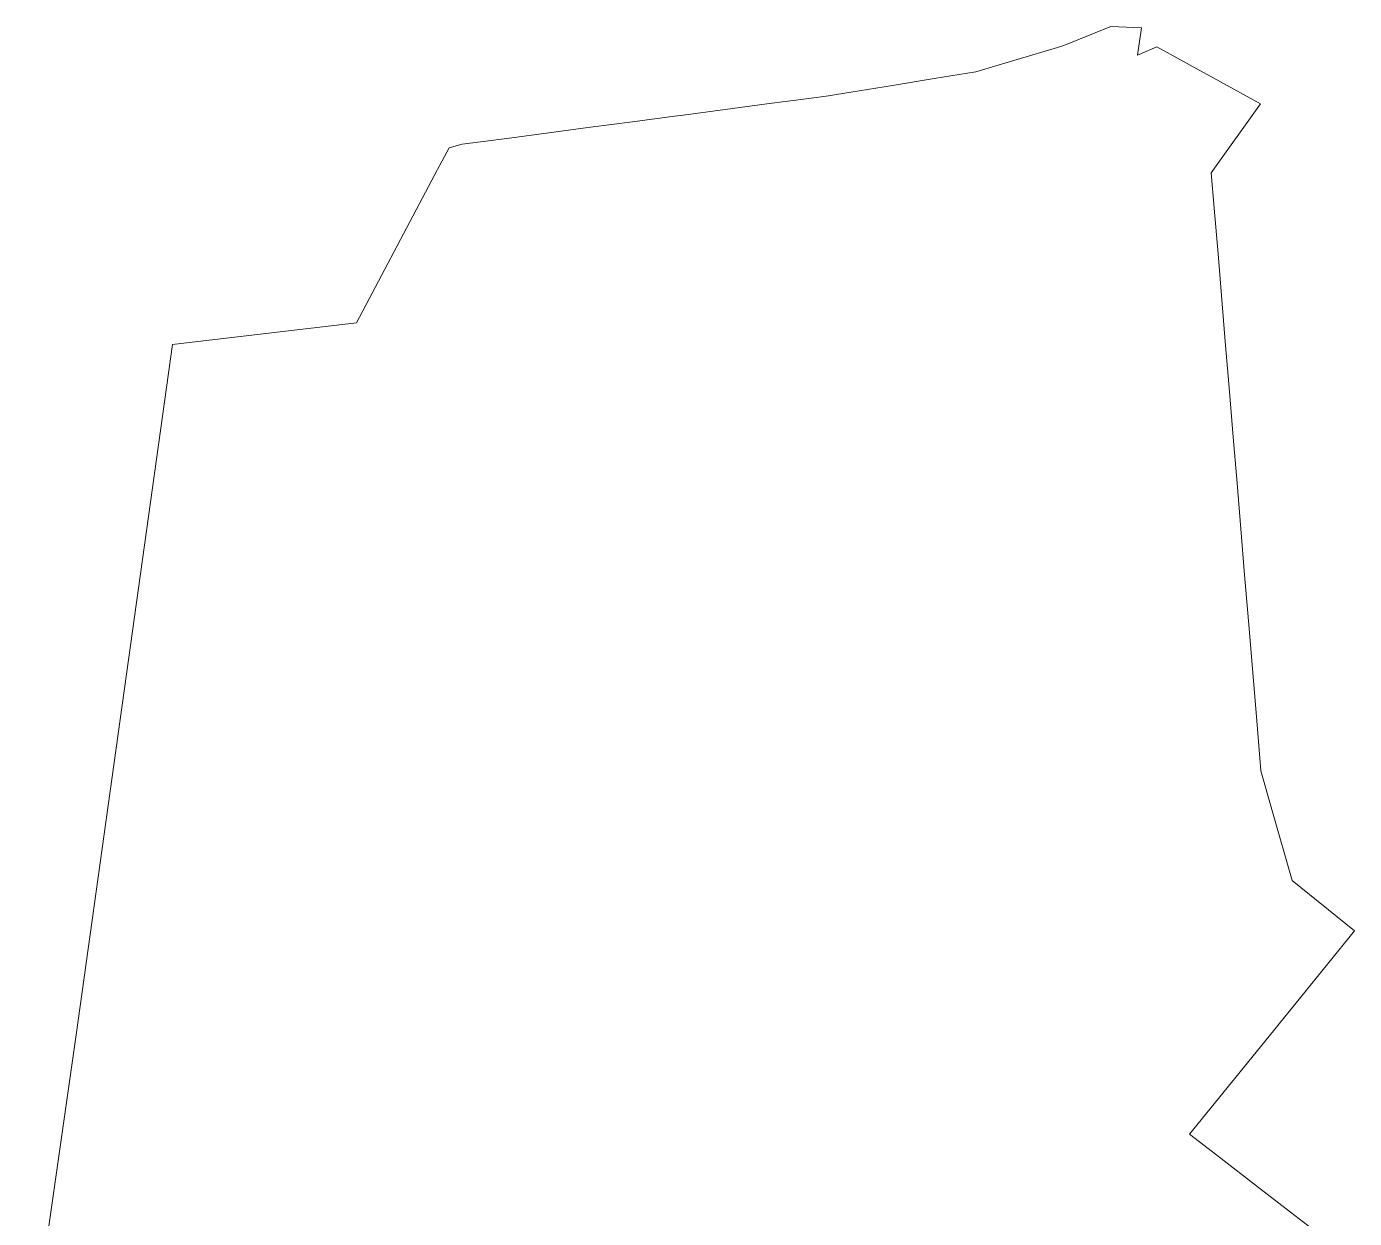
# Model space of a CAD drawing. Header units: metres. Extents: x 269214 to 271153, y 6086402 to 6088113.
# Drawn here: x 269234 to 269840, y 6087200 to 6087744 of the extents above; entities that cross this region are included whole.
import ezdxf

# ---------------------------------------------------------------- set-up
doc = ezdxf.new("R2010")
doc.units = ezdxf.units.M
doc.layers.add('Cadastre Land Parcels_SP_EXT', color=9, linetype='Continuous', lineweight=5)

msp = doc.modelspace()

# ---------------------------------------------------------------- linework, layer by layer
at = {"layer": 'Cadastre Land Parcels_SP_EXT', "linetype": 'Continuous'}
msp.add_lwpolyline([(269826.63, 6087191.04), (269810.71, 6087203.35), (269794.86, 6087215.62), (269779.19, 6087227.75), (269764.72, 6087238.94), (269803, 6087286.12), (269839.95, 6087331.65), (269839.95, 6087331.65), (269811.55, 6087354.69), (269802.6, 6087386.03), (269797.27, 6087404.69), (269796.78, 6087410.49), (269795.04, 6087431.41), (269791.57, 6087473.27), (269789.83, 6087494.2), (269788.1, 6087515.13), (269786.36, 6087536.06), (269784.63, 6087556.99), (269782.89, 6087577.92), (269781.16, 6087598.85), (269777.69, 6087640.71), (269775.95, 6087661.64), (269774.62, 6087677.76), (269797.13, 6087709.18), (269749.77, 6087735.15), (269742.04, 6087731.88), (269742.04, 6087731.89), (269740.92, 6087731.41), (269742.74, 6087743.9), (269742.74, 6087743.9), (269728.72, 6087744.47), (269707.29, 6087735.84), (269704.38, 6087734.96), (269685.94, 6087729.44), (269667.21, 6087723.83), (269648.15, 6087720.72), (269629.09, 6087717.6), (269610.03, 6087714.49), (269599.96, 6087712.85), (269590.94, 6087711.66), (269571.81, 6087709.13), (269552.67, 6087706.6), (269533.54, 6087704.07), (269529.57, 6087703.54), (269510.44, 6087701.01), (269491.3, 6087698.48), (269472.17, 6087695.95), (269453.04, 6087693.42), (269433.9, 6087690.9), (269432.64, 6087690.73), (269426.74, 6087689.18), (269422.54, 6087681.24), (269420.24, 6087676.9), (269384.41, 6087609.19), (269300.51, 6087599.39), (269256.5, 6087284.26), (269233.86, 6087125.58)], dxfattribs=at)

doc.saveas('drawing.dxf')
